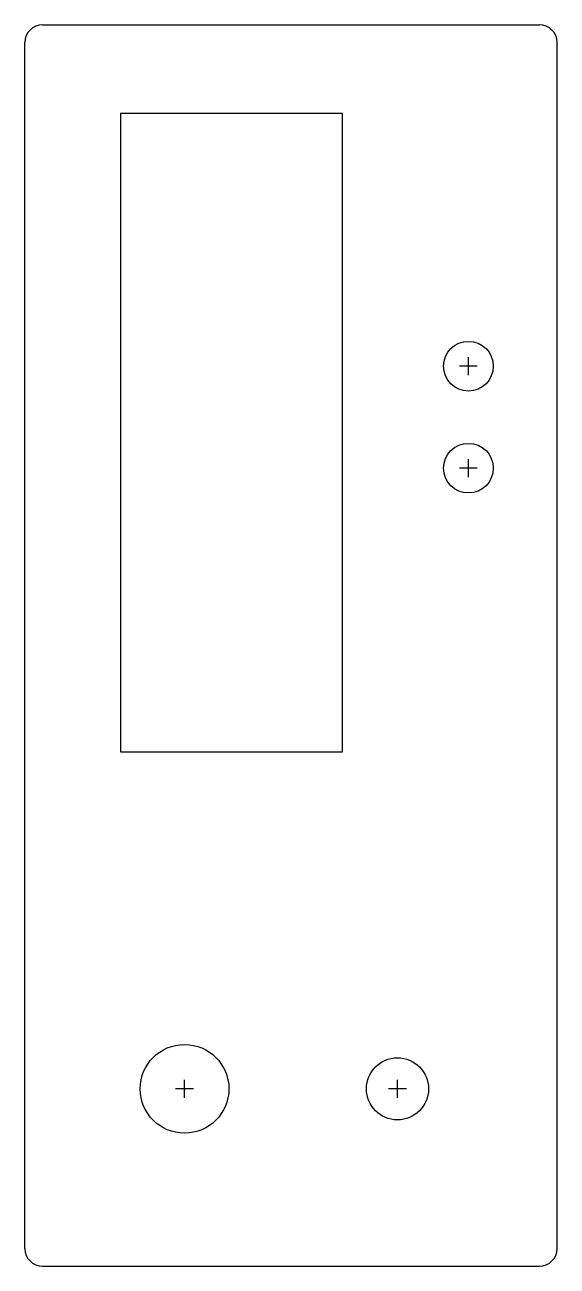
# Model space of a CAD drawing. Extents: x 0 to 60, y 0 to 140.
import ezdxf

# ---------------------------------------------------------------- set-up
doc = ezdxf.new("R2010")
doc.units = 0
doc.layers.add('drill', color=4, linetype='CONTINUOUS')

msp = doc.modelspace()

# ---------------------------------------------------------------- linework, layer by layer
for p, q in [((2, 140), (58, 140)), ((0, 2), (0, 138)), ((60, 2), (60, 138)), ((2, 0), (58, 0))]:
    msp.add_line(p, q)
msp.add_polyline3d([(10.8, 58, 0), (35.8, 58, 0), (35.8, 130, 0), (10.8, 130, 0)], close=True)
for centre, radius in [((50, 101.5), 2.8), ((50, 90), 2.8), ((18, 20), 5), ((42, 20), 3.5)]:
    msp.add_circle(centre, radius)
for centre, start, end in [((2, 138), 90, 180), ((58, 138), 0, 90), ((2, 2), 180, 270), ((58, 2), 270, 0)]:
    msp.add_arc(centre, 2, start, end)
at = {"layer": 'drill'}
for p, q in [((50, 100.5), (50, 102.5)), ((51, 101.5), (49, 101.5)), ((50, 89), (50, 91)), ((51, 90), (49, 90)), ((18, 19), (18, 21)), ((42, 19), (42, 21)), ((19, 20), (17, 20)), ((43, 20), (41, 20))]:
    msp.add_line(p, q, dxfattribs=at)

doc.saveas('drawing.dxf')
